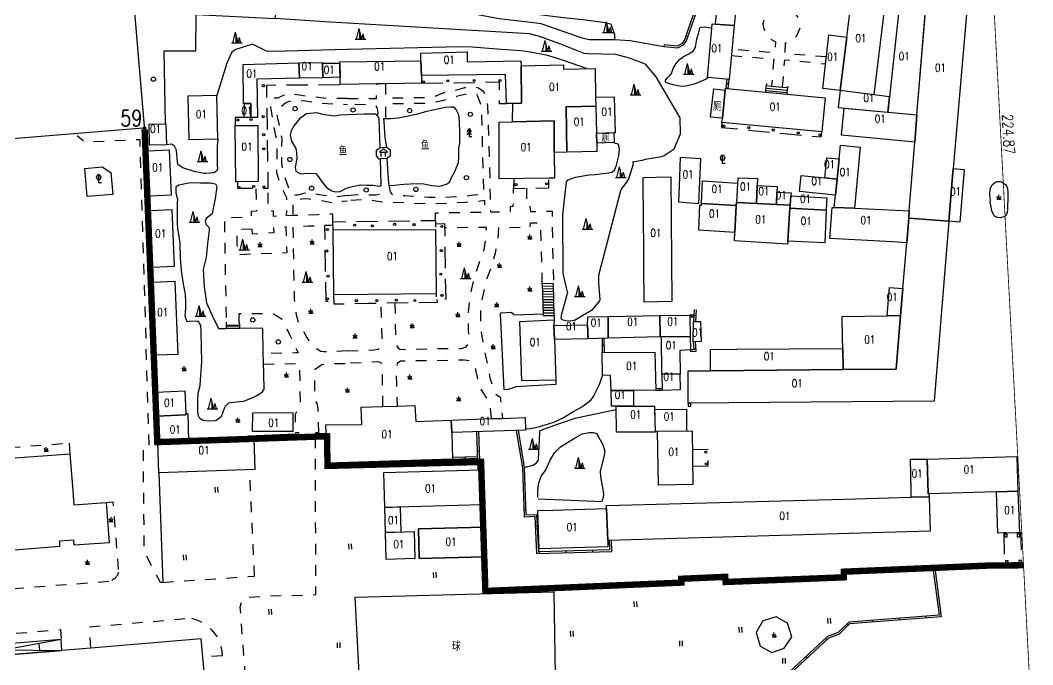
# Model space of a CAD drawing. Extents: x -9390 to -4743, y 24196 to 25839.
# Drawn here: x -6411.9 to -6317.1, y 25056.2 to 25116.6 of the extents above; entities that cross this region are included whole.
import ezdxf
from ezdxf.enums import TextEntityAlignment as Align

# ---------------------------------------------------------------- set-up
doc = ezdxf.new("R2010")
doc.units = 0
doc.header["$MEASUREMENT"] = 0
for name, pattern in [('X0', [4, 3, -1]), ('X5', [3, 2, -1]), ('X6', [2, 1, -1]), ('X87', [7, 5, -2])]:
    doc.linetypes.add(name, pattern=pattern)
doc.layers.get('0').update_dxf_attribs({"linetype": 'CONTINUOUS'})
for name, color, linetype in [('BOUND', 7, 'CONTINUOUS'), ('DLDW', 14, 'CONTINUOUS'), ('DLSS', 5, 'CONTINUOUS'), ('DMTZ', 5, 'CONTINUOUS'), ('JMD', 6, 'CONTINUOUS'), ('JZD', 1, 'CONTINUOUS'), ('SXSS', 5, 'CONTINUOUS'), ('YZH', 2, 'CONTINUOUS'), ('ZBTZ', 5, 'CONTINUOUS')]:
    doc.layers.add(name, color=color, linetype=linetype)
doc.styles.add('HZ', font='rs', dxfattribs={"width": 0.8, "bigfont": 'hztxt'})
doc.linetypes.add('X19', pattern='A,4.5,[145,symbolx.shx,S=1,R=0,X=0,Y=1],4.5,-0.5,[146,symbolx.shx,S=1,R=0,X=0,Y=0],-0.5', length=10)
doc.linetypes.add('X20', pattern='A,4.5,[145,symbolx.shx,S=1,R=0,X=0,Y=0],4.5,-0.5,[146,symbolx.shx,S=1,R=0,X=0,Y=0],-0.5', length=10)
doc.linetypes.add('X33', pattern='A,2,[150,symbolx.shx,S=1,R=0,X=0,Y=1],1e-11', length=2)
doc.linetypes.add('X35', pattern='A,2,[4,symbolt.shx,S=1,R=0,X=0,Y=0],2,[28,symbolt.shx,S=1,R=0,X=0,Y=0],1e-11', length=4)
doc.linetypes.add('X36', pattern='A,2,[4,symbolt.shx,S=1,R=180,X=0,Y=0],2,[28,symbolt.shx,S=1,R=180,X=0,Y=0],1e-11', length=4)
doc.linetypes.add('X4', pattern='A,0,-1e-09,[149,symbolx.shx,S=0.15,R=0,X=0,Y=0],-1.6', length=1.6)
doc.linetypes.add('X78', pattern='A,5,[150,symbolx.shx,S=1,R=0,X=0,Y=1],5,[149,symbolx.shx,S=0.25,R=0,X=0,Y=0.5],1e-08', length=10)
doc.linetypes.add('X79', pattern='A,5,[150,symbolx.shx,S=1,R=0,X=0,Y=0],5,[149,symbolx.shx,S=0.25,R=0,X=0,Y=-0.5],1e-08', length=10)

# ---------------------------------------------------------------- blocks, each defined once
blk = doc.blocks.new('GC124')
for p, q in [((0, -0.8), (-0.75, 0.2)), ((0, -0.8), (0, 0.8)), ((0, -0.8), (0.75, 0.2)), ((-0.8, -0.8), (0.75, -0.8)), ((0.8, -0.8), (0, -0.8))]:
    blk.add_line(p, q)
blk = doc.blocks.new('GC021')
for p, q in [((-1.5, 0), (-0.5, 4)), ((0.5, 0), (-0.5, 4)), ((-2, 0), (2, 0)), ((0.5, 0), (1, 2)), ((1.5, 0), (1, 2))]:
    blk.add_line(p, q)
for points in [[(-0.5, 4), (0.5, 0), (-0.5, 0)], [(1, 2), (1.5, 0), (1, 0)]]:
    blk.add_solid(points)
blk = doc.blocks.new('GC520')
for p, q in [((-0.56, -1), (-0.56, 1)), ((0.44, -1), (0.44, 1))]:
    blk.add_line(p, q)
blk = doc.blocks.new('GC122')
blk.add_circle((0, 0), 0.8)
blk = doc.blocks.new('GC143')
for q in [(-0.02, 3), (-0.02, 1.4), (0.73, 0), (0.98, 0)]:
    blk.add_line((-0.02, 0), q)
for centre, start, end in [((0.2, 2), 102.6815, 257.3194), ((-0.25, 2), 282.6804, 77.3204)]:
    blk.add_arc(centre, 1.03, start, end)
for p in [(-0.82, 2), (-0.02, 0), (0.78, 2)]:
    blk.add_point(p)
blk = doc.blocks.new('GC144')
for p, q in [((0, 3), (-0.8, 1.8)), ((0, 1.8), (-0.8, 0.6)), ((0, 3), (0, 0)), ((0, 3), (0.8, 1.8)), ((0, 1.8), (0.8, 0.6)), ((0, 0), (0.7, 0)), ((0, 0), (1, 0))]:
    blk.add_line(p, q)
blk = doc.blocks.new('GC100')
for p, q in [((0.01, 3), (-1.49, 1.6)), ((-1.49, 1.6), (1.51, 1.6)), ((-0.79, 0), (-0.79, 1.6)), ((1.51, 1.6), (0.01, 3)), ((0.81, 0), (0.81, 1.6))]:
    blk.add_line(p, q)

msp = doc.modelspace()

# ---------------------------------------------------------------- linework, layer by layer
at = {"linetype": 'X0', "const_width": 0.6}
msp.add_lwpolyline([(-6317.921, 25065.502), (-6321.335, 25065.467), (-6334.762, 25064.897), (-6334.766, 25064.368), (-6345.841, 25063.933), (-6345.879, 25064.413), (-6349.997, 25064.232), (-6349.992, 25063.873), (-6368.357, 25063.088), (-6368.764, 25075.192), (-6377.75, 25074.96), (-6383.152, 25074.821), (-6383.2, 25077.6), (-6399.106, 25077.051), (-6400.293, 25106.393)], dxfattribs=at)
at = {"linetype": 'CONTINUOUS', "flags": 128}
msp.add_lwpolyline([(-6368.465, 25066.298), (-6368.544, 25069.06), (-6374.617, 25068.912), (-6374.55, 25066.15)], close=True, dxfattribs=at)
at = {"layer": 'BOUND', "linetype": 'CONTINUOUS', "flags": 128}
msp.add_lwpolyline([(-6363.029, 25091.925), (-6362.94, 25088.926), (-6361.91, 25088.94), (-6361.968, 25091.908)], close=True, dxfattribs=at)
at = {"layer": 'DLDW', "linetype": 'X4'}
for p, q in [((-6390.189, 25114.372), (-6391.757, 25113.887)), ((-6388.879, 25113.715), (-6390.189, 25114.372)), ((-6392.11, 25113.613), (-6392.58, 25112.583)), ((-6391.757, 25113.887), (-6392.11, 25113.613)), ((-6388.684, 25113.676), (-6388.879, 25113.715)), ((-6387.012, 25113.723), (-6388.684, 25113.676)), ((-6384.766, 25113.777), (-6387.012, 25113.723)), ((-6381.264, 25113.888), (-6384.766, 25113.777)), ((-6381.219, 25113.89), (-6381.264, 25113.888)), ((-6370.726, 25114.138), (-6381.219, 25113.89)), ((-6369.586, 25114.105), (-6370.726, 25114.138)), ((-6366.832, 25113.879), (-6369.586, 25114.105)), ((-6365.012, 25113.766), (-6366.832, 25113.879)), ((-6364.173, 25113.638), (-6365.012, 25113.766)), ((-6362.512, 25113.318), (-6364.173, 25113.638)), ((-6360.93, 25112.808), (-6362.512, 25113.318)), ((-6392.58, 25112.583), (-6393.534, 25109.571)), ((-6358.889, 25112.092), (-6360.93, 25112.808)), ((-6397.78, 25105.011), (-6398.239, 25104.949)), ((-6397.48, 25104.819), (-6397.78, 25105.011)), ((-6397.292, 25104.422), (-6397.48, 25104.819)), ((-6393.479, 25104.796), (-6393.486, 25103.104)), ((-6393.429, 25105.472), (-6393.479, 25104.796)), ((-6397.261, 25104.031), (-6397.292, 25104.422)), ((-6397.221, 25103.277), (-6397.261, 25104.031)), ((-6397.14, 25103.072), (-6397.221, 25103.277)), ((-6396.701, 25102.777), (-6397.14, 25103.072)), ((-6395.648, 25102.436), (-6396.701, 25102.777)), ((-6393.486, 25103.104), (-6393.472, 25102.691)), ((-6394.724, 25102.252), (-6395.648, 25102.436)), ((-6394.545, 25102.253), (-6394.724, 25102.252)), ((-6393.796, 25102.31), (-6394.545, 25102.253)), ((-6393.552, 25102.469), (-6393.796, 25102.31)), ((-6393.472, 25102.691), (-6393.552, 25102.469))]:
    msp.add_line(p, q, dxfattribs=at)
at = {"layer": 'DLDW', "linetype": 'X4', "flags": 128}
for points in [[(-6398.481, 25113.742), (-6395.491, 25113.751), (-6395.475, 25117.172), (-6388.058, 25116.774), (-6386.475, 25126.86), (-6385.975, 25128.857), (-6385.125, 25131.376), (-6382.137, 25134.346), (-6381.264, 25134.263), (-6375.435, 25133.712), (-6371.794, 25126.344), (-6371.058, 25122.328), (-6371.012, 25121.502), (-6370.909, 25117.519), (-6367.08, 25116.784), (-6363.551, 25116.367), (-6363.171, 25116.303), (-6359.327, 25114.965), (-6358.583, 25114.821), (-6356.383, 25114.802), (-6356.256, 25114.802), (-6354.784, 25114.721), (-6351.619, 25114.161), (-6351.619, 25114.161)], [(-6364.997, 25117.367), (-6361.032, 25116.871), (-6359.213, 25116.694), (-6357.329, 25116.438), (-6356.585, 25116.294), (-6356.255, 25115.294), (-6356.256, 25114.802)], [(-6398.481, 25113.742), (-6398.356, 25106.918)], [(-6355.698, 25100.613), (-6357.755, 25092.68), (-6357.742, 25091.982), (-6357.633, 25090.395), (-6357.656, 25090.302), (-6358.407, 25089.402), (-6359.996, 25088.462), (-6360.344, 25088.383), (-6360.819, 25088.415), (-6361.072, 25088.479), (-6361.151, 25088.511), (-6361.23, 25088.59), (-6361.246, 25088.717), (-6361.182, 25089.082), (-6360.688, 25090.907), (-6360.624, 25091.018), (-6360.758, 25091.508), (-6361.079, 25092.907), (-6361.085, 25098.382), (-6360.762, 25101.477), (-6360.603, 25101.651), (-6359.906, 25101.888), (-6358.623, 25102.125), (-6358.074, 25102.141), (-6357.344, 25102.242), (-6356.787, 25102.297), (-6356.502, 25102.36), (-6356.264, 25102.566), (-6356.057, 25103.042), (-6355.834, 25103.914), (-6355.785, 25104.502), (-6355.863, 25104.914), (-6355.942, 25105.025), (-6356.196, 25105.073), (-6356.29, 25105.153)], [(-6391.376, 25087.75), (-6389.351, 25087.773), (-6389.241, 25087.645), (-6389.203, 25085.534), (-6389.144, 25083.461), (-6389.109, 25082.027), (-6389.354, 25081.666), (-6389.841, 25081.348), (-6390.506, 25081.065), (-6391.036, 25080.868), (-6391.416, 25080.822), (-6391.963, 25080.754), (-6392.422, 25080.708), (-6392.771, 25080.376), (-6392.964, 25079.854), (-6393.125, 25079.41), (-6393.633, 25079.047), (-6394.329, 25079.019), (-6394.819, 25079.084), (-6395.119, 25079.276), (-6395.244, 25079.53), (-6395.321, 25079.943), (-6395.296, 25080.874), (-6395.26, 25081.635), (-6395.102, 25082.36), (-6395.021, 25083.29), (-6394.946, 25084.613), (-6394.976, 25085.924), (-6395.001, 25087.416), (-6395.026, 25087.99), (-6395.234, 25088.353), (-6395.376, 25088.37), (-6395.571, 25088.402), (-6396.12, 25088.357), (-6396.317, 25088.346), (-6396.497, 25088.867), (-6396.43, 25089.612), (-6396.437, 25090.178), (-6396.465, 25090.924), (-6396.641, 25091.851), (-6396.837, 25093.143), (-6396.945, 25094.359), (-6396.95, 25095.765), (-6397.185, 25097.042), (-6397.226, 25097.608), (-6397.225, 25098.55), (-6397.199, 25099.48), (-6397.172, 25099.819), (-6397.327, 25100.407), (-6397.324, 25101.026), (-6397.077, 25101.191), (-6396.152, 25101.386), (-6395.788, 25101.4), (-6395.044, 25101.381), (-6394.116, 25101.357), (-6393.637, 25101.279), (-6393.523, 25101.019), (-6393.689, 25099.906), (-6393.904, 25098.814), (-6393.967, 25098.456), (-6394.538, 25098.03), (-6394.619, 25097.777), (-6394.51, 25097.459), (-6394.258, 25097.172), (-6394.243, 25096.934), (-6394.392, 25095.681), (-6394.537, 25094.374), (-6394.815, 25093.239), (-6394.712, 25091.604), (-6394.497, 25090.127), (-6393.978, 25088.913), (-6393.37, 25087.695), (-6392.642, 25087.707)], [(-6364.71, 25074.657), (-6363.901, 25074.882), (-6363.6, 25075.072), (-6363.378, 25075.357), (-6363.345, 25076.103), (-6363.296, 25077.214), (-6363.246, 25078.102)], [(-6363.432, 25071.85), (-6363.447, 25072.405), (-6363.366, 25073.119), (-6363.128, 25073.849), (-6362.731, 25074.404), (-6362.27, 25075.372), (-6361.872, 25076.053), (-6361.301, 25076.608), (-6360.017, 25077.432), (-6359.288, 25077.828), (-6358.639, 25077.954), (-6358.243, 25077.953), (-6357.958, 25077.858), (-6357.721, 25077.492), (-6357.358, 25076.825), (-6357.17, 25076.206), (-6357.218, 25075.825), (-6357.585, 25074.302), (-6357.554, 25073.826), (-6357.445, 25073.112), (-6357.304, 25072.445), (-6357.288, 25072.096), (-6357.337, 25071.747), (-6357.48, 25071.461), (-6358.065, 25071.478), (-6363.402, 25071.687)]]:
    msp.add_lwpolyline(points, dxfattribs=at)
at = {"layer": 'DLDW', "linetype": 'X4'}
for points in [[(-6355.698, 25100.613), (-6355.634, 25100.756), (-6355.19, 25101.311), (-6354.92, 25101.739), (-6354.482, 25103.14), (-6354.523, 25103.344), (-6353.65, 25103.499), (-6353.191, 25103.625), (-6351.829, 25103.846), (-6351.607, 25103.941), (-6350.656, 25104.574), (-6350.083, 25105.97), (-6350.112, 25107.478), (-6352.337, 25111.321), (-6353.363, 25112.513), (-6354.835, 25113.054), (-6356.132, 25113.405), (-6358.76, 25113.472), (-6359.108, 25113.488), (-6361.275, 25114.364), (-6363.363, 25115.113), (-6364.217, 25115.336), (-6381.264, 25116.341), (-6383.389, 25116.466), (-6388.058, 25116.774)], [(-6347.461, 25111.252), (-6347.715, 25111.078), (-6348.792, 25110.635), (-6349.568, 25110.445), (-6349.996, 25110.414), (-6350.755, 25110.558), (-6351.372, 25110.765), (-6351.483, 25110.844), (-6351.483, 25111.003), (-6351.276, 25111.209), (-6350.927, 25111.637), (-6350.768, 25112.097), (-6350.482, 25112.573), (-6350.149, 25112.937), (-6349.784, 25113.223), (-6349.293, 25113.476), (-6348.897, 25113.729), (-6348.675, 25114.11), (-6348.547, 25114.856), (-6348.324, 25115.586), (-6348.244, 25115.903), (-6348.133, 25115.982), (-6347.8, 25116.013), (-6347.421, 25115.949), (-6347.12, 25115.87)]]:
    msp.add_lwpolyline(points, dxfattribs=at)
at = {"layer": 'DLDW', "linetype": 'CONTINUOUS', "flags": 128}
for points in [[(-6378.298, 25103.594), (-6378.567, 25103.911), (-6378.55, 25104.435), (-6378.217, 25104.689), (-6377.647, 25104.704), (-6377.584, 25104.704), (-6377.283, 25104.465), (-6377.285, 25103.878), (-6377.602, 25103.64), (-6377.602, 25103.64), (-6378.172, 25103.609), (-6378.298, 25103.594)], [(-6408.123, 25058.537), (-6413.398, 25057.562), (-6408.038, 25057.512)], [(-6410.209, 25058.152), (-6410.159, 25057.532)]]:
    msp.add_lwpolyline(points, dxfattribs=at)
msp.add_lwpolyline([(-6408.038, 25057.512), (-6408.123, 25058.537), (-6413.498, 25058.11), (-6413.458, 25057.06)], close=True, dxfattribs=at)
at = {"layer": 'DLSS', "linetype": 'X6', "flags": 128}
for points in [[(-6340.492, 25121.924), (-6340.911, 25117.941), (-6341.386, 25117.767), (-6341.782, 25117.466), (-6342.195, 25116.847), (-6342.339, 25116.292), (-6342.292, 25115.879), (-6341.977, 25115.212), (-6341.629, 25114.847), (-6341.17, 25114.592), (-6341.243, 25113.549), (-6345.256, 25113.899)], [(-6336.408, 25113.174), (-6340.27, 25113.48), (-6340.237, 25114.512), (-6339.746, 25114.654), (-6339.159, 25115.161), (-6338.857, 25115.923), (-6338.919, 25116.7), (-6339.408, 25117.447), (-6339.898, 25117.813), (-6339.526, 25121.843)], [(-6345.305, 25113.316), (-6341.316, 25112.99), (-6341.542, 25110.451)], [(-6340.497, 25110.354), (-6340.303, 25112.909), (-6336.473, 25112.539)], [(-6381.264, 25109.285), (-6378.556, 25109.267), (-6378.521, 25110.641)], [(-6377.714, 25110.655), (-6377.733, 25109.339), (-6374.788, 25109.366), (-6374.028, 25109.381), (-6373.3, 25109.412), (-6372.143, 25109.871), (-6371.162, 25110.06), (-6370.275, 25110.313), (-6369.578, 25110.423), (-6368.992, 25110.295), (-6368.581, 25110.009), (-6368.297, 25109.453), (-6368.172, 25108.596), (-6368.112, 25107.088), (-6368.052, 25105.342), (-6367.993, 25103.105), (-6367.904, 25100.105), (-6367.869, 25098.645), (-6365.992, 25098.674), (-6365.991, 25099.166), (-6365.737, 25099.182), (-6365.734, 25100.848)], [(-6381.264, 25109.285), (-6381.876, 25109.289), (-6383.11, 25109.263), (-6384.597, 25109.428), (-6385.593, 25109.559), (-6386.336, 25109.658), (-6386.826, 25109.723), (-6387.063, 25109.661), (-6387.507, 25109.457), (-6387.809, 25109.315), (-6388.22, 25109.301), (-6388.442, 25109.207), (-6388.522, 25108.922), (-6388.493, 25108.477), (-6388.309, 25107.239), (-6388.015, 25105.777), (-6387.876, 25105.079), (-6387.915, 25103.54), (-6387.937, 25102.349), (-6387.781, 25101.809), (-6387.5, 25100.999), (-6386.983, 25099.981), (-6387.022, 25098.26)], [(-6377.417, 25101.164), (-6377.276, 25100.514), (-6377.102, 25100.291), (-6376.659, 25100.211), (-6375.899, 25100.194), (-6374.918, 25100.098), (-6373.667, 25100.033), (-6372.179, 25100.031), (-6370.437, 25100.124), (-6369.693, 25100.202), (-6368.49, 25100.328), (-6368.564, 25102.613), (-6368.623, 25105.121), (-6368.696, 25107.867), (-6368.758, 25108.613), (-6368.994, 25109.311), (-6369.105, 25109.533), (-6369.136, 25109.645), (-6369.437, 25109.772), (-6369.864, 25109.741), (-6370.973, 25109.488), (-6372.414, 25109.062), (-6373.143, 25108.904), (-6374.203, 25108.81), (-6375.628, 25108.796), (-6377.728, 25108.785), (-6377.705, 25107.386)], [(-6381.264, 25100.168), (-6382.458, 25100.025), (-6382.695, 25100.057), (-6383.928, 25100.253), (-6384.671, 25100.352), (-6385.257, 25100.402), (-6385.969, 25100.215), (-6386.381, 25100.2), (-6386.523, 25100.265), (-6386.742, 25100.805), (-6387.163, 25101.981), (-6387.366, 25102.696), (-6387.442, 25103.204), (-6387.438, 25104.188), (-6387.4, 25105.505), (-6387.647, 25106.664), (-6387.91, 25107.887), (-6387.846, 25108.109), (-6387.623, 25108.426), (-6387.051, 25108.899), (-6386.243, 25109.181), (-6385.247, 25109.05), (-6383.777, 25108.853), (-6382.274, 25108.767), (-6381.264, 25108.733)], [(-6378.454, 25107.637), (-6378.416, 25107.974), (-6378.479, 25108.339), (-6378.605, 25108.562), (-6378.779, 25108.673), (-6380.812, 25108.717), (-6381.264, 25108.733)], [(-6398.597, 25063.895), (-6398.812, 25063.876), (-6400.329, 25066.782), (-6400.41, 25076.52), (-6399.857, 25076.565), (-6400.721, 25105.412), (-6405.892, 25105.168), (-6406.625, 25105.765)], [(-6381.264, 25100.168), (-6380.332, 25100.279), (-6379.588, 25100.263), (-6378.59, 25100.23), (-6378.305, 25100.293), (-6378.194, 25100.467), (-6378.114, 25100.689), (-6378.05, 25101.07), (-6378.113, 25101.181)], [(-6389.874, 25100.819), (-6389.807, 25098.713), (-6390.296, 25098.694), (-6390.314, 25098.123), (-6392.118, 25098.083), (-6392.814, 25098.07), (-6392.766, 25094.769), (-6392.692, 25090.516), (-6392.655, 25088.295)], [(-6382.643, 25097.725), (-6382.656, 25098.439), (-6384.111, 25098.382), (-6386.243, 25098.3), (-6387.487, 25098.245), (-6388.209, 25098.225), (-6388.207, 25098.733), (-6388.696, 25098.715), (-6388.706, 25100.353), (-6388.703, 25100.861)], [(-6364.499, 25100.862), (-6364.487, 25099.18), (-6364.182, 25099.18), (-6364.124, 25098.672), (-6362.113, 25098.717), (-6362.071, 25096.003), (-6361.968, 25091.908)], [(-6386.371, 25098.295), (-6386.384, 25099.534), (-6386.114, 25099.739), (-6385.385, 25099.91), (-6384.879, 25099.861), (-6383.883, 25099.745), (-6382.429, 25099.453), (-6381.717, 25099.641), (-6381.264, 25099.678)], [(-6373.038, 25097.842), (-6373.037, 25098.556), (-6368.43, 25098.63), (-6368.412, 25099.709), (-6369.109, 25099.614), (-6370.249, 25099.537), (-6371.737, 25099.443), (-6373.7, 25099.398), (-6375.98, 25099.48), (-6378.212, 25099.578), (-6378.465, 25099.61), (-6378.955, 25099.722), (-6379.193, 25099.738), (-6379.937, 25099.787), (-6381.264, 25099.678)], [(-6390.229, 25097.028), (-6391.67, 25096.965), (-6391.639, 25095.653), (-6391.611, 25094.653), (-6390.109, 25094.71), (-6388.115, 25094.781), (-6386.928, 25094.839), (-6386.985, 25096.141), (-6387.028, 25097.236), (-6388.199, 25097.146), (-6388.185, 25096.67), (-6389.198, 25096.611), (-6390.195, 25096.567), (-6390.229, 25097.028)], [(-6381.264, 25085.598), (-6382.796, 25085.539), (-6383.54, 25085.51), (-6383.793, 25085.543), (-6384.203, 25085.814), (-6384.864, 25086.547), (-6385.131, 25086.945), (-6385.884, 25088.265), (-6386.055, 25088.98), (-6386.237, 25090.473), (-6386.278, 25091.964), (-6386.314, 25094.218), (-6386.368, 25097.269), (-6384.939, 25097.322), (-6383.436, 25097.379)], [(-6376.838, 25090.102), (-6376.782, 25086.595), (-6376.782, 25086.341), (-6376.577, 25085.912), (-6376.372, 25085.785), (-6375.881, 25085.736), (-6374.883, 25085.783), (-6373.379, 25085.813), (-6371.384, 25085.842), (-6370.61, 25085.833), (-6370.149, 25085.983), (-6369.879, 25086.348), (-6369.924, 25087.602), (-6369.953, 25089.03), (-6369.823, 25090.585), (-6369.44, 25092.299), (-6368.819, 25094.186), (-6368.468, 25095.122), (-6368.276, 25096.36), (-6368.263, 25097.193), (-6372.104, 25097.145)], [(-6363.029, 25091.925), (-6363.057, 25093.862), (-6363.176, 25097.591), (-6364.173, 25097.593), (-6364.177, 25097.18), (-6367.123, 25097.152), (-6367.2, 25096.184), (-6367.44, 25094.788), (-6367.759, 25093.582), (-6368.316, 25092.186), (-6368.764, 25089.996), (-6368.829, 25088.997), (-6368.769, 25087.505), (-6368.534, 25086.013), (-6368.142, 25084.171), (-6367.938, 25083.076), (-6367.592, 25081.98), (-6367.45, 25081.679), (-6367.356, 25081.52), (-6367.016, 25081.299), (-6366.96, 25081.262), (-6366.743, 25079.281)], [(-6381.264, 25085.598), (-6378.81, 25085.692), (-6378.382, 25085.755), (-6378.144, 25085.961), (-6378.017, 25086.501), (-6378.121, 25089.929)], [(-6391.421, 25088.289), (-6391.417, 25089.114), (-6388.965, 25089.12), (-6388.221, 25089.085), (-6387.401, 25088.589), (-6386.759, 25087.222), (-6385.913, 25085.425), (-6386.166, 25085.41), (-6387.416, 25085.384), (-6388.92, 25085.343)], [(-6367.788, 25079.251), (-6367.912, 25080.489), (-6367.975, 25080.727), (-6368.353, 25081.362), (-6368.858, 25082.22), (-6369.063, 25082.966), (-6369.251, 25083.855), (-6369.471, 25084.411), (-6369.835, 25084.681), (-6370.326, 25084.745), (-6371.83, 25084.7), (-6374.316, 25084.671), (-6376.311, 25084.642), (-6376.612, 25084.436), (-6376.723, 25084.071), (-6376.695, 25082.563), (-6376.62, 25080.437)], [(-6389.162, 25084.376), (-6387.184, 25084.399), (-6385.776, 25084.425), (-6385.752, 25082.822), (-6385.715, 25080.648), (-6386.178, 25079.634), (-6386.185, 25078.174), (-6386.155, 25077.936)], [(-6383.971, 25077.911), (-6384.014, 25079.006), (-6384.024, 25080.212), (-6384.132, 25080.673), (-6384.321, 25080.943), (-6384.345, 25082.435), (-6384.307, 25083.879), (-6383.672, 25084.336), (-6382.944, 25084.413), (-6381.942, 25084.417), (-6381.264, 25084.436)], [(-6377.966, 25080.391), (-6378.022, 25084.136), (-6378.037, 25084.342), (-6378.195, 25084.533), (-6378.496, 25084.581), (-6379.715, 25084.503), (-6381.264, 25084.436)], [(-6390.834, 25055.034), (-6391.334, 25061.597), (-6391.138, 25062.286), (-6390.753, 25062.484), (-6388.492, 25062.621), (-6384.245, 25062.743), (-6384.289, 25077.627)], [(-6403.89, 25071.379), (-6403.257, 25071.44), (-6403.049, 25068.741), (-6402.766, 25065.01), (-6402.754, 25064.845)], [(-6403.64, 25063.973), (-6405.446, 25063.832), (-6409.434, 25063.531), (-6413.898, 25063.185), (-6418.868, 25062.809), (-6419.785, 25062.736), (-6420.085, 25066.306)], [(-6402.754, 25064.845), (-6402.769, 25064.796), (-6402.813, 25064.679), (-6402.869, 25064.567), (-6402.936, 25064.462), (-6403.013, 25064.363), (-6403.1, 25064.273), (-6403.195, 25064.192), (-6403.297, 25064.121), (-6403.407, 25064.06), (-6403.521, 25064.011), (-6403.64, 25063.973)], [(-6405.335, 25057.733), (-6405.462, 25059.726), (-6395.886, 25060.545)], [(-6395.886, 25060.545), (-6395.18, 25060.295), (-6394.537, 25059.911), (-6393.983, 25059.408), (-6393.539, 25058.805), (-6393.223, 25058.126), (-6393.047, 25057.398), (-6393.014, 25057.017)], [(-6424.206, 25056.169), (-6424.348, 25058.09), (-6408.173, 25059.472), (-6408.123, 25058.537)], [(-6393.014, 25057.017), (-6394.84, 25056.893)]]:
    msp.add_lwpolyline(points, dxfattribs=at)
at = {"layer": 'DLSS', "linetype": 'X6'}
for points in [[(-6418.95, 25076.09), (-6407.379, 25076.961)], [(-6407.379, 25076.961), (-6407.302, 25075.964)], [(-6398.597, 25063.895), (-6389.981, 25064.483), (-6390.461, 25074.477)]]:
    msp.add_lwpolyline(points, dxfattribs=at)
at = {"layer": 'DMTZ', "linetype": 'X35', "flags": 128}
for points in [[(-6321.029, 25099.76), (-6321.06, 25099.934), (-6321.075, 25100.299), (-6321.043, 25100.775), (-6320.932, 25101.061), (-6320.852, 25101.172), (-6320.63, 25101.378), (-6320.488, 25101.457), (-6320.377, 25101.489), (-6320.123, 25101.488), (-6319.981, 25101.457), (-6319.791, 25101.345), (-6319.617, 25101.202), (-6319.507, 25101.043), (-6319.428, 25100.853), (-6319.397, 25100.488), (-6319.397, 25100.297), (-6319.382, 25100.123), (-6319.416, 25098.901), (-6319.464, 25098.599), (-6319.559, 25098.33), (-6319.607, 25098.266), (-6319.67, 25098.219), (-6320.082, 25098.092), (-6320.335, 25098.108), (-6320.462, 25098.14), (-6320.557, 25098.188), (-6320.667, 25098.283), (-6320.746, 25098.394), (-6320.904, 25098.744), (-6321.045, 25099.585), (-6321.029, 25099.76)], [(-6361.764, 25082.862), (-6361.765, 25082.449), (-6365.518, 25082.232), (-6365.755, 25082.137), (-6366.262, 25081.979), (-6366.595, 25081.963), (-6366.929, 25089.09), (-6366.881, 25089.185), (-6365.963, 25089.231), (-6365.805, 25089.152), (-6365.678, 25088.977), (-6362.939, 25089.069)], [(-6357.393, 25083.332), (-6357.537, 25082.904), (-6357.68, 25082.412), (-6358.205, 25081.413), (-6358.538, 25080.921), (-6359.236, 25080.399), (-6360.139, 25079.876), (-6360.963, 25079.369), (-6361.962, 25078.894), (-6362.77, 25078.626), (-6363.657, 25078.405), (-6364.148, 25078.31), (-6364.607, 25078.263)]]:
    msp.add_lwpolyline(points, dxfattribs=at)
at = {"layer": 'DMTZ', "linetype": 'X36', "flags": 128}
msp.add_lwpolyline([(-6356.101, 25080.093), (-6359.982, 25079.257), (-6361.535, 25078.735), (-6363.246, 25078.102)], dxfattribs=at)
at = {"layer": 'JMD', "linetype": 'CONTINUOUS'}
for p, q in [((-6393.534, 25109.571), (-6396.255, 25109.501)), ((-6396.255, 25109.501), (-6396.15, 25105.403)), ((-6393.429, 25105.472), (-6393.534, 25109.571)), ((-6399.875, 25106.877), (-6398.293, 25106.92)), ((-6399.821, 25104.909), (-6399.875, 25106.877)), ((-6398.293, 25106.92), (-6398.239, 25104.949)), ((-6391.792, 25106.746), (-6391.633, 25106.745)), ((-6391.738, 25101.477), (-6391.792, 25106.746)), ((-6391.633, 25106.745), (-6389.687, 25106.753)), ((-6389.687, 25106.753), (-6389.649, 25101.484)), ((-6398.239, 25104.949), (-6399.821, 25104.909)), ((-6393.429, 25105.472), (-6396.15, 25105.403)), ((-6391.579, 25101.477), (-6391.738, 25101.477)), ((-6389.649, 25101.484), (-6391.579, 25101.477))]:
    msp.add_line(p, q, dxfattribs=at)
for points in [[(-6328.678, 25098.071), (-6328.63, 25098.754), (-6328.096, 25105.181), (-6327.933, 25107.735), (-6326.542, 25124.128), (-6322.712, 25123.806), (-6322.712, 25123.726), (-6324.507, 25102.7), (-6324.927, 25097.765)], [(-6346.803, 25116.266), (-6346.496, 25119.138), (-6344.756, 25118.961), (-6345.046, 25116.121)], [(-6335.092, 25110.016), (-6334.471, 25115.037), (-6333.911, 25119.555), (-6330.785, 25119.168), (-6331.966, 25109.629)], [(-6347.54, 25111.252), (-6347.12, 25115.87), (-6347.088, 25116.282), (-6346.803, 25116.266), (-6345.046, 25116.121), (-6345.514, 25111.059), (-6347.461, 25111.252)], [(-6336.73, 25110.222), (-6336.167, 25115.237), (-6334.471, 25115.037), (-6335.092, 25110.016)], [(-6374.416, 25113.524), (-6370.078, 25113.645), (-6370.064, 25112.709), (-6365.03, 25112.814), (-6365.015, 25112.353), (-6364.958, 25108.846), (-6365.797, 25108.815), (-6366.383, 25108.816), (-6366.457, 25111.53), (-6374.356, 25111.429), (-6374.401, 25112.825)], [(-6391.052, 25112.471), (-6385.831, 25112.623), (-6385.775, 25111.179), (-6389.762, 25111.101), (-6389.7, 25107.499), (-6390.348, 25107.497), (-6390.353, 25108.824), (-6390.943, 25108.822), (-6391.038, 25108.822)], [(-6385.831, 25112.623), (-6383.616, 25112.661), (-6383.615, 25112.581), (-6383.591, 25111.232), (-6385.775, 25111.179)], [(-6383.615, 25112.581), (-6381.985, 25112.59), (-6381.972, 25111.274), (-6383.591, 25111.232)], [(-6381.965, 25110.601), (-6381.987, 25112.717), (-6374.401, 25112.825), (-6374.356, 25111.429), (-6374.342, 25110.715), (-6377.714, 25110.655), (-6378.521, 25110.641)], [(-6365.801, 25107.101), (-6365.797, 25108.815), (-6364.958, 25108.846), (-6365.015, 25112.353), (-6361.041, 25112.428), (-6361.042, 25112.047), (-6358.082, 25112.106), (-6358.024, 25109.377), (-6358.009, 25108.567), (-6360.796, 25108.507), (-6360.709, 25104.238), (-6361.896, 25104.224), (-6361.922, 25107.176)], [(-6347.247, 25107.538), (-6346.957, 25110.172), (-6345.88, 25110.059), (-6346.139, 25107.441)], [(-6346.187, 25107.029), (-6346.139, 25107.441), (-6345.88, 25110.059), (-6345.864, 25110.25), (-6345.753, 25110.234), (-6340.087, 25109.687), (-6336.51, 25109.349), (-6336.817, 25106.16)], [(-6390.949, 25107.495), (-6390.943, 25108.822), (-6390.353, 25108.824), (-6390.348, 25107.497)], [(-6360.796, 25108.507), (-6358.009, 25108.567), (-6357.951, 25106.044), (-6357.921, 25105.091), (-6357.907, 25104.298), (-6360.709, 25104.238)], [(-6356.266, 25109.406), (-6358.024, 25109.377), (-6358.009, 25108.567), (-6357.951, 25106.044), (-6356.304, 25106.089), (-6356.162, 25106.089)], [(-6334.981, 25105.84), (-6334.723, 25108.379), (-6327.933, 25107.735), (-6328.096, 25105.181)], [(-6367.067, 25107.071), (-6365.801, 25107.101), (-6361.922, 25107.176), (-6361.896, 25104.224), (-6361.869, 25101.811), (-6362.376, 25101.812), (-6367.062, 25101.738)], [(-6357.951, 25106.044), (-6356.304, 25106.089), (-6356.29, 25105.153), (-6357.921, 25105.091)], [(-6335.658, 25099.064), (-6335.545, 25100.207), (-6335.384, 25101.714), (-6335.191, 25103.618), (-6335.062, 25104.904), (-6333.226, 25104.711), (-6333.774, 25098.982)], [(-6399.997, 25104.386), (-6398.004, 25104.472), (-6397.819, 25100.203), (-6399.812, 25100.116)], [(-6350.238, 25099.559), (-6350.138, 25101.907), (-6350.089, 25102.891), (-6350.056, 25103.78), (-6348.188, 25103.667), (-6348.386, 25099.414)], [(-6336.54, 25101.827), (-6336.362, 25103.715), (-6335.191, 25103.618), (-6335.384, 25101.714)], [(-6353.559, 25101.594), (-6353.558, 25101.864), (-6352.339, 25101.894), (-6350.977, 25101.924), (-6350.889, 25090.228), (-6353.47, 25090.183), (-6353.495, 25093.596), (-6353.507, 25095.357), (-6353.534, 25097.865)], [(-6344.776, 25099.537), (-6344.776, 25099.537), (-6344.677, 25101.837), (-6342.856, 25101.787), (-6342.873, 25101.136), (-6342.94, 25099.438)], [(-6338.917, 25100.56), (-6338.756, 25102.052), (-6336.54, 25101.827), (-6335.384, 25101.714), (-6335.545, 25100.207)], [(-6324.927, 25097.765), (-6324.507, 25102.7), (-6323.493, 25102.635), (-6323.882, 25097.684)], [(-6348.101, 25099.429), (-6348.003, 25101.551), (-6344.735, 25101.339), (-6344.821, 25099.539), (-6344.84, 25099.25)], [(-6342.94, 25099.438), (-6342.873, 25101.136), (-6341.021, 25101.023), (-6341.038, 25100.483), (-6341.088, 25099.341)], [(-6341.088, 25099.341), (-6341.038, 25100.483), (-6339.708, 25100.418), (-6339.725, 25100.148), (-6339.806, 25099.276)], [(-6339.822, 25099.006), (-6339.806, 25099.276), (-6339.725, 25100.148), (-6336.353, 25099.954), (-6336.403, 25098.811)], [(-6348.359, 25096.922), (-6348.244, 25099.271), (-6348.117, 25099.27), (-6348.101, 25099.429), (-6344.84, 25099.25), (-6344.971, 25096.711)], [(-6345.02, 25095.918), (-6344.971, 25096.711), (-6344.84, 25099.25), (-6344.821, 25099.539), (-6342.94, 25099.438), (-6341.088, 25099.341), (-6339.806, 25099.276), (-6339.822, 25099.006), (-6340.018, 25095.911), (-6340.034, 25095.626)], [(-6340.018, 25095.911), (-6339.822, 25099.006), (-6336.403, 25098.811), (-6336.551, 25095.732)], [(-6336.075, 25096.16), (-6335.848, 25099.064), (-6335.658, 25099.064), (-6333.774, 25098.982), (-6328.63, 25098.754), (-6328.678, 25098.071), (-6328.872, 25095.754), (-6330.186, 25095.835)], [(-6399.771, 25098.767), (-6397.746, 25098.854), (-6397.534, 25093.521), (-6399.544, 25093.435)], [(-6349.35, 25083.735), (-6347.26, 25083.748), (-6334.831, 25083.859), (-6329.844, 25083.9), (-6329.439, 25088.915), (-6329.228, 25091.47), (-6328.872, 25095.754), (-6328.678, 25098.071), (-6324.927, 25097.765), (-6326.303, 25080.896), (-6349.34, 25080.703)], [(-6382.565, 25090.867), (-6382.631, 25096.947), (-6373.04, 25097.001), (-6372.957, 25090.954)], [(-6399.487, 25092.069), (-6397.462, 25092.156), (-6397.194, 25085.267), (-6399.236, 25085.213)], [(-6330.705, 25088.901), (-6330.495, 25091.567), (-6329.228, 25091.47), (-6329.439, 25088.915)], [(-6358.777, 25088.063), (-6358.76, 25088.809), (-6356.844, 25088.839), (-6356.848, 25086.791), (-6358.717, 25086.746)], [(-6356.848, 25086.791), (-6356.844, 25088.839), (-6352, 25088.912), (-6351.972, 25086.912)], [(-6352, 25088.912), (-6349.181, 25088.956), (-6349.154, 25086.972), (-6351.861, 25086.912), (-6351.972, 25086.912)], [(-6334.917, 25088.827), (-6330.705, 25088.901), (-6329.439, 25088.915), (-6329.844, 25083.9), (-6334.831, 25083.859), (-6334.859, 25085.843), (-6334.873, 25086.795)], [(-6365.125, 25088.373), (-6361.911, 25088.528), (-6361.928, 25087.988), (-6361.883, 25086.671), (-6361.764, 25082.862), (-6364.931, 25082.786)], [(-6361.928, 25087.988), (-6358.777, 25088.063), (-6358.717, 25086.746), (-6361.883, 25086.671)], [(-6348.87, 25086.464), (-6348.85, 25088.352), (-6348.201, 25088.352), (-6348.125, 25086.479)], [(-6351.861, 25086.912), (-6349.154, 25086.972), (-6349.124, 25085.702), (-6350.138, 25085.656), (-6350.11, 25083.434), (-6351.82, 25083.42)], [(-6347.272, 25085.748), (-6344.786, 25085.76), (-6334.859, 25085.843), (-6334.831, 25083.859), (-6347.26, 25083.748)], [(-6357.405, 25085.459), (-6352.465, 25085.484), (-6352.377, 25081.913), (-6354.483, 25081.9), (-6356.573, 25081.903), (-6356.633, 25083.3), (-6357.393, 25083.332)], [(-6350.11, 25083.434), (-6351.82, 25083.42), (-6351.776, 25081.931), (-6350.067, 25081.982)], [(-6356.573, 25081.903), (-6354.483, 25081.9), (-6354.486, 25080.408), (-6356.101, 25080.41), (-6356.544, 25080.411)], [(-6399.201, 25081.722), (-6396.53, 25081.869), (-6396.431, 25079.734), (-6396.43, 25079.615), (-6399.136, 25079.499)], [(-6383.146, 25075.067), (-6383.303, 25078.682), (-6379.948, 25078.711), (-6379.993, 25080.314), (-6377.966, 25080.391), (-6376.62, 25080.437), (-6374.973, 25080.498), (-6374.881, 25078.974), (-6371.556, 25079.113), (-6371.511, 25077.954), (-6371.437, 25075.462)], [(-6356.101, 25080.41), (-6354.486, 25080.408), (-6352.507, 25080.422), (-6352.448, 25077.994), (-6356.074, 25077.998)], [(-6399.136, 25079.499), (-6396.43, 25079.615), (-6396.431, 25079.734), (-6396.256, 25079.741), (-6396.17, 25077.152), (-6399.049, 25077.047), (-6399.067, 25077.608), (-6399.134, 25079.471)], [(-6390.173, 25078.049), (-6390.164, 25079.81), (-6386.399, 25079.826), (-6386.391, 25078.048), (-6387.705, 25078.054)], [(-6371.556, 25079.113), (-6367.788, 25079.251), (-6366.743, 25079.281), (-6364.621, 25079.358), (-6364.607, 25078.168), (-6371.511, 25077.954)], [(-6352.226, 25078.088), (-6348.98, 25078.116), (-6348.927, 25073.085), (-6352.125, 25073.026)], [(-6399.049, 25077.047), (-6396.17, 25077.152), (-6390.057, 25077.336), (-6390.057, 25077.336), (-6389.973, 25074.495), (-6398.973, 25074.159)], [(-6421.919, 25069.853), (-6420.368, 25070.005), (-6420.52, 25071.18), (-6419.693, 25072.049), (-6419.646, 25072.049), (-6418.68, 25072.172), (-6418.871, 25075.093), (-6407.302, 25075.964), (-6407.063, 25072.9), (-6406.929, 25071.154), (-6403.89, 25071.379), (-6403.624, 25067.601), (-6406.884, 25067.392), (-6406.929, 25067.853), (-6408.275, 25067.747), (-6408.277, 25067.271), (-6420.085, 25066.306), (-6420.13, 25066.861), (-6421.348, 25066.803), (-6421.681, 25066.789)], [(-6328.529, 25075.44), (-6326.946, 25075.454), (-6326.856, 25072.216), (-6326.793, 25072.216), (-6326.778, 25071.93), (-6328.44, 25071.885), (-6328.457, 25072.559)], [(-6326.946, 25075.454), (-6318.538, 25075.697), (-6318.448, 25072.459), (-6320.443, 25072.398), (-6326.793, 25072.216), (-6326.856, 25072.216)], [(-6377.864, 25074.212), (-6368.739, 25074.446), (-6368.66, 25071.18), (-6377.78, 25070.932), (-6377.78, 25070.932)], [(-6320.443, 25072.398), (-6318.448, 25072.459), (-6318.312, 25068.554), (-6320.338, 25068.525)], [(-6357.005, 25071.096), (-6334.726, 25071.711), (-6328.44, 25071.885), (-6326.778, 25071.93), (-6326.673, 25068.708), (-6356.885, 25067.826), (-6356.99, 25070.826)], [(-6377.78, 25070.932), (-6376.345, 25070.971), (-6376.296, 25068.618), (-6377.719, 25068.579)], [(-6363.435, 25070.628), (-6362.041, 25070.674), (-6356.99, 25070.826), (-6356.885, 25067.826), (-6356.87, 25067.223), (-6363.331, 25067.057)], [(-6377.719, 25068.579), (-6377.719, 25068.579), (-6375.017, 25068.653), (-6374.958, 25066.145), (-6377.654, 25066.056), (-6377.654, 25066.056)], [(-6374.617, 25068.912), (-6368.544, 25069.06), (-6368.465, 25066.298), (-6374.55, 25066.15)]]:
    msp.add_lwpolyline(points, close=True, dxfattribs=at)
at = {"layer": 'JMD', "linetype": 'CONTINUOUS', "flags": 128}
for points in [[(-6330.632, 25107.991), (-6327.933, 25107.735), (-6327.096, 25117.601), (-6329.583, 25117.811)], [(-6335.092, 25110.016), (-6335.288, 25108.432), (-6330.632, 25107.991), (-6330.476, 25109.444)], [(-6352.499, 25080.089), (-6352.45, 25078.086), (-6349.478, 25078.112), (-6349.49, 25080.115)], [(-6394.688, 25055.034), (-6394.757, 25055.835), (-6394.84, 25056.893), (-6394.993, 25058.591), (-6405.335, 25057.733), (-6408.068, 25057.507), (-6424.233, 25056.167), (-6429.239, 25055.735), (-6435.976, 25055.202), (-6435.963, 25055.034), (-6435.141, 25045.021), (-6428.365, 25045.592), (-6423.381, 25045.989), (-6396.541, 25048.21), (-6396.485, 25047.613), (-6396.443, 25047.165), (-6394.032, 25047.39), (-6394.247, 25049.897)]]:
    msp.add_lwpolyline(points, close=True, dxfattribs=at)
at = {"layer": 'JZD', "linetype": 'X87', "const_width": 0.075, "flags": 128}
msp.add_lwpolyline([(-6323.025, 25161.917), (-6317.094, 25049.889)], dxfattribs=at)
at = {"layer": 'JZD', "linetype": 'CONTINUOUS', "const_width": 0.075, "flags": 128}
for points in [[(-6400.309, 25106.642), (-6402.544, 25133.264)], [(-6449.08, 25102.528), (-6400.423, 25106.507)]]:
    msp.add_lwpolyline(points, dxfattribs=at)
at = {"layer": 'JZD', "linetype": 'X79', "flags": 128}
msp.add_lwpolyline([(-6400.309, 25106.642), (-6402.544, 25133.264)], dxfattribs=at)
at = {"layer": 'JZD', "linetype": 'X78', "flags": 128}
msp.add_lwpolyline([(-6400.423, 25106.507), (-6449.08, 25102.528)], dxfattribs=at)
msp.add_lwpolyline([(-6400.423, 25106.507), (-6449.08, 25102.528)], dxfattribs=at)
at = {"layer": 'JZD', "linetype": 'CONTINUOUS'}
msp.add_circle((-6400.298, 25106.518), 0.125, dxfattribs=at)
msp.add_circle((-6400.298, 25106.518), 0.125, dxfattribs=at)
msp.add_circle((-6400.298, 25106.518), 0.125, dxfattribs=at)
msp.add_point((-6400.298, 25106.518), dxfattribs=at)
msp.add_point((-6400.298, 25106.518), dxfattribs=at)
msp.add_point((-6400.298, 25106.518), dxfattribs=at)
msp.add_point((-6400.298, 25106.518), dxfattribs=at)
msp.add_point((-6400.298, 25106.518), dxfattribs=at)
msp.add_point((-6400.298, 25106.518), dxfattribs=at)
at = {"layer": 'SXSS', "linetype": 'X33', "flags": 128}
for points in [[(-6377.602, 25103.64), (-6377.463, 25101.704), (-6377.417, 25101.164), (-6377.211, 25101.132), (-6376.008, 25101.258), (-6374.804, 25101.32), (-6374.124, 25101.271), (-6373.38, 25101.112), (-6372.62, 25101.063), (-6372.002, 25101.237), (-6371.733, 25101.443), (-6371.574, 25101.808), (-6371.209, 25102.426), (-6370.89, 25103.267), (-6370.858, 25103.775), (-6370.84, 25104.632), (-6370.76, 25105.076), (-6370.742, 25106.028), (-6370.787, 25107.155), (-6370.85, 25107.758), (-6370.928, 25107.949), (-6371.086, 25108.235), (-6371.291, 25108.457), (-6371.592, 25108.473), (-6372.099, 25108.442), (-6373.873, 25108.048), (-6374.855, 25107.795), (-6375.916, 25107.574), (-6376.518, 25107.432), (-6377.214, 25107.37), (-6377.705, 25107.386), (-6377.911, 25107.386), (-6377.864, 25107.085), (-6377.788, 25105.64), (-6377.663, 25104.878), (-6377.647, 25104.704)], [(-6378.217, 25104.689), (-6378.307, 25107.339), (-6378.401, 25107.577), (-6378.527, 25107.72), (-6378.654, 25107.8), (-6378.876, 25107.816), (-6379.73, 25107.801), (-6381.264, 25107.744), (-6382.005, 25107.716), (-6382.454, 25107.625), (-6383.388, 25107.758), (-6383.586, 25107.786), (-6384.158, 25107.937), (-6385.137, 25107.837), (-6385.774, 25107.367), (-6386.272, 25106.753), (-6386.572, 25106.233), (-6386.648, 25105.862), (-6386.521, 25105.291), (-6386.128, 25104.601), (-6386.063, 25104.214), (-6386.032, 25103.642), (-6386.184, 25102.834), (-6386.133, 25102.453), (-6385.691, 25102.213), (-6384.992, 25102.267), (-6384.251, 25102.254), (-6384.098, 25102.052), (-6383.616, 25101.414), (-6383.254, 25100.936), (-6382.745, 25100.607), (-6382.362, 25100.511), (-6381.981, 25100.546), (-6381.449, 25100.848), (-6381.264, 25100.896), (-6381.045, 25100.952), (-6380.678, 25101.073), (-6380.092, 25101.168), (-6379.475, 25101.167), (-6378.889, 25101.15), (-6378.319, 25101.07), (-6378.161, 25101.086), (-6378.113, 25101.181), (-6378.172, 25103.609)]]:
    msp.add_lwpolyline(points, dxfattribs=at)
at = {"layer": 'YZH', "linetype": 'CONTINUOUS'}
for p, q in [((-6349.684, 25114.721), (-6348.805, 25117.238)), ((-6349.529, 25114.635), (-6348.637, 25117.189)), ((-6351.619, 25114.161), (-6350.305, 25114.033)), ((-6351.602, 25114.335), (-6350.341, 25114.212)), ((-6350.341, 25114.212), (-6349.912, 25114.44)), ((-6350.305, 25114.033), (-6349.798, 25114.302)), ((-6349.912, 25114.44), (-6349.684, 25114.721)), ((-6349.798, 25114.302), (-6349.529, 25114.635)), ((-6363.022, 25091.704), (-6361.963, 25091.69)), ((-6363.015, 25091.452), (-6361.959, 25091.44)), ((-6363.007, 25091.199), (-6361.954, 25091.19)), ((-6363, 25090.947), (-6361.949, 25090.94)), ((-6362.992, 25090.694), (-6361.944, 25090.69)), ((-6362.985, 25090.441), (-6361.939, 25090.44)), ((-6362.977, 25090.189), (-6361.934, 25090.19)), ((-6362.97, 25089.936), (-6361.93, 25089.94)), ((-6362.962, 25089.683), (-6361.925, 25089.69)), ((-6362.955, 25089.431), (-6361.92, 25089.44)), ((-6362.947, 25089.178), (-6361.915, 25089.19))]:
    msp.add_line(p, q, dxfattribs=at)
at = {"layer": 'YZH', "linetype": 'CONTINUOUS', "flags": 128}
for points in [[(-6351.602, 25114.335), (-6351.619, 25114.161)], [(-6349.557, 25115.085), (-6349.392, 25115.027)], [(-6345.72, 25111.079), (-6345.817, 25110.243)], [(-6345.595, 25110.641), (-6345.768, 25110.661)], [(-6345.547, 25111.059), (-6345.643, 25110.223)], [(-6342.081, 25109.88), (-6342.065, 25110.023), (-6342.001, 25110.499), (-6341.985, 25110.689)], [(-6342.001, 25110.499), (-6341.542, 25110.451), (-6340.497, 25110.354), (-6340.007, 25110.306)], [(-6340.087, 25109.687), (-6340.071, 25109.846), (-6340.007, 25110.306), (-6339.991, 25110.433)], [(-6342.065, 25110.023), (-6340.071, 25109.846)], [(-6342.033, 25110.261), (-6340.039, 25110.068)], [(-6363.029, 25091.925), (-6362.94, 25088.926), (-6361.91, 25088.94), (-6361.968, 25091.908)], [(-6361.91, 25088.94), (-6361.911, 25088.528)], [(-6348.815, 25088.955), (-6349.181, 25088.956)], [(-6348.999, 25088.78), (-6348.998, 25088.955)], [(-6348.785, 25089.479), (-6348.85, 25088.352)], [(-6348.643, 25088.906), (-6348.817, 25088.916)], [(-6392.655, 25088.295), (-6392.656, 25088.009), (-6392.657, 25087.882), (-6392.656, 25087.707)], [(-6392.657, 25087.882), (-6391.4, 25087.877)], [(-6392.656, 25088.009), (-6391.406, 25088.035)], [(-6392.642, 25087.707), (-6391.376, 25087.75)], [(-6391.421, 25088.289), (-6391.406, 25088.035), (-6391.394, 25087.749)], [(-6357.422, 25086.777), (-6357.405, 25085.459)], [(-6357.247, 25086.78), (-6357.23, 25085.461)], [(-6357.239, 25086.12), (-6357.414, 25086.118)], [(-6348.87, 25086.464), (-6348.823, 25085.718), (-6349.124, 25085.702)], [(-6349.115, 25085.527), (-6349.124, 25085.702)], [(-6348.695, 25086.475), (-6348.637, 25085.552), (-6349.115, 25085.527)], [(-6348.651, 25085.775), (-6348.826, 25085.764)], [(-6352.382, 25082.088), (-6351.781, 25082.106)], [(-6352.377, 25081.913), (-6351.776, 25081.931)], [(-6352.082, 25082.097), (-6352.077, 25081.922)], [(-6365.462, 25078.137), (-6364.883, 25074.629)], [(-6365.289, 25078.166), (-6364.71, 25074.657)], [(-6390.549, 25077.632), (-6386.179, 25077.825)], [(-6390.549, 25077.632), (-6390.542, 25077.457)], [(-6390.542, 25077.457), (-6386.172, 25077.651)], [(-6388.364, 25077.729), (-6388.357, 25077.554)], [(-6383.974, 25077.854), (-6383.256, 25077.861)], [(-6383.972, 25077.679), (-6383.254, 25077.686)], [(-6383.615, 25077.858), (-6383.613, 25077.683)], [(-6369.033, 25074.375), (-6369.149, 25078.027)], [(-6368.858, 25074.38), (-6368.974, 25078.033)], [(-6369.091, 25076.201), (-6368.916, 25076.206)], [(-6365, 25076.411), (-6365.173, 25076.383)], [(-6371.442, 25075.637), (-6369.076, 25075.715)], [(-6371.437, 25075.462), (-6369.07, 25075.54)], [(-6370.259, 25075.676), (-6370.253, 25075.501)], [(-6364.883, 25074.629), (-6364.734, 25070.042), (-6363.726, 25070.09), (-6363.559, 25066.601), (-6356.509, 25066.802), (-6356.539, 25067.836)], [(-6364.71, 25074.657), (-6364.565, 25070.225), (-6363.56, 25070.273), (-6363.393, 25066.781), (-6356.689, 25066.972), (-6356.714, 25067.831)], [(-6364.66, 25073.155), (-6364.835, 25073.149)], [(-6364.579, 25070.656), (-6364.754, 25070.651)], [(-6363.509, 25069.212), (-6363.684, 25069.204)], [(-6363.327, 25066.783), (-6363.322, 25066.608)], [(-6360.828, 25066.854), (-6360.823, 25066.679)], [(-6358.329, 25066.925), (-6358.324, 25066.75)], [(-6326.424, 25065.257), (-6325.843, 25060.826), (-6334.299, 25060.175), (-6335.294, 25059.2), (-6336.288, 25058.814), (-6345.678, 25050.097)], [(-6326.248, 25065.264), (-6325.645, 25060.665), (-6334.222, 25060.005), (-6335.197, 25059.05), (-6336.194, 25058.663), (-6345.522, 25050.003)], [(-6332.013, 25060.175), (-6332.027, 25060.35)], [(-6329.521, 25060.367), (-6329.534, 25060.542)], [(-6327.028, 25060.559), (-6327.041, 25060.733)], [(-6334.334, 25059.895), (-6334.457, 25060.02)], [(-6336.361, 25058.508), (-6336.48, 25058.636)], [(-6338.193, 25056.807), (-6338.312, 25056.935)]]:
    msp.add_lwpolyline(points, dxfattribs=at)
at = {"layer": 'YZH', "linetype": 'X5', "flags": 128}
for points in [[(-6391.579, 25101.477), (-6391.582, 25100.874), (-6388.703, 25100.861), (-6388.776, 25105.432), (-6388.847, 25110.542), (-6386.221, 25110.562), (-6381.965, 25110.591)], [(-6374.342, 25110.715), (-6367.073, 25110.831), (-6367.064, 25108.817), (-6366.383, 25108.816)], [(-6390.949, 25107.495), (-6391.804, 25107.492), (-6391.792, 25106.746)], [(-6346.187, 25107.029), (-6346.235, 25106.568), (-6340.743, 25106.038), (-6336.881, 25105.684), (-6336.817, 25106.16)], [(-6365.701, 25101.753), (-6365.734, 25100.848), (-6364.404, 25100.862), (-6362.409, 25100.891), (-6362.392, 25101.812)], [(-6382.774, 25097.382), (-6383.436, 25097.379), (-6383.375, 25093.618), (-6383.311, 25090.27), (-6382.556, 25090.297)], [(-6382.631, 25096.947), (-6382.643, 25097.725), (-6381.264, 25097.742), (-6373.038, 25097.842), (-6373.04, 25097.001)], [(-6372.991, 25097.54), (-6372.184, 25097.555), (-6372.13, 25093.095), (-6372.072, 25090.445), (-6372.911, 25090.43), (-6372.941, 25090.954)], [(-6372.911, 25090.43), (-6372.88, 25090.145), (-6379.308, 25090.042), (-6381.264, 25090.005), (-6382.538, 25089.981), (-6382.565, 25090.853)], [(-6348.945, 25074.8), (-6347.469, 25074.816), (-6347.512, 25076.345), (-6348.961, 25076.33)]]:
    msp.add_lwpolyline(points, dxfattribs=at)
at = {"layer": 'YZH', "linetype": 'CONTINUOUS'}
for points in [[(-6348.825, 25088.78), (-6349.181, 25088.781)], [(-6348.61, 25089.464), (-6348.675, 25088.352)], [(-6386.172, 25077.651), (-6385.855, 25077.634), (-6385.838, 25077.919), (-6386.155, 25077.936), (-6386.172, 25077.651)], [(-6384.289, 25077.627), (-6383.973, 25077.625), (-6383.971, 25077.911), (-6384.288, 25077.912), (-6384.289, 25077.627)]]:
    msp.add_lwpolyline(points, dxfattribs=at)
for points in [[(-6349.344, 25080.433), (-6349.094, 25080.433), (-6349.094, 25080.683), (-6349.344, 25080.683)], [(-6319.712, 25068.153), (-6319.462, 25068.153), (-6319.462, 25068.403), (-6319.712, 25068.403)], [(-6318.516, 25068.171), (-6318.266, 25068.171), (-6318.266, 25068.421), (-6318.516, 25068.421)], [(-6319.61, 25065.658), (-6319.36, 25065.658), (-6319.36, 25065.908), (-6319.61, 25065.908)], [(-6318.364, 25065.688), (-6318.114, 25065.688), (-6318.114, 25065.938), (-6318.364, 25065.938)]]:
    msp.add_lwpolyline(points, close=True, dxfattribs=at)
at = {"layer": 'YZH', "linetype": 'X19', "flags": 128}
msp.add_lwpolyline([(-6398.973, 25074.159), (-6398.597, 25063.895)], dxfattribs=at)
at = {"layer": 'YZH', "linetype": 'X5', "flags": 128}
msp.add_lwpolyline([(-6319.752, 25068.534), (-6319.708, 25065.516), (-6318.065, 25065.616), (-6318.189, 25068.562), (-6318.312, 25068.554)], close=True, dxfattribs=at)
at = {"layer": 'YZH', "linetype": 'X20', "flags": 128}
msp.add_lwpolyline([(-6361.943, 25063.02), (-6361.782, 25053.186), (-6380.043, 25052.382), (-6380.575, 25062.506)], close=True, dxfattribs=at)
at = {"layer": 'YZH', "linetype": 'CONTINUOUS'}
for centre in [(-6389.163, 25110.479), (-6374.152, 25110.841), (-6371.872, 25110.934), (-6369.403, 25110.962), (-6366.98, 25110.975), (-6389.177, 25107.576), (-6391.552, 25107.269), (-6390.318, 25107.311), (-6346.029, 25106.695), (-6343.671, 25106.549), (-6389.138, 25105.893), (-6341.376, 25106.324), (-6339.033, 25106.067), (-6337.007, 25105.874), (-6389.128, 25104.56), (-6391.455, 25100.937), (-6390.079, 25101.026), (-6389.114, 25100.99), (-6365.483, 25101.197), (-6362.625, 25101.28), (-6383.169, 25096.997), (-6380.607, 25097.407), (-6378.944, 25097.342), (-6376.854, 25097.482), (-6375.05, 25097.448), (-6372.438, 25097.27), (-6383.21, 25094.982), (-6372.49, 25095.016), (-6383.11, 25092.617), (-6372.526, 25092.81), (-6383.152, 25090.491), (-6376.695, 25090.372), (-6374.969, 25090.338), (-6372.419, 25090.811), (-6380.447, 25090.313), (-6378.531, 25090.326), (-6347.699, 25076.111), (-6347.651, 25075.008)]:
    msp.add_circle(centre, 0.1, dxfattribs=at)
at = {"layer": 'ZBTZ', "linetype": 'CONTINUOUS', "flags": 128}
for points in [[(-6404.271, 25102.868), (-6403.445, 25102.343), (-6403.261, 25100.262), (-6405.688, 25100.074), (-6405.892, 25102.711), (-6404.271, 25102.868)], [(-6341.099, 25060.652), (-6342.357, 25060.286), (-6342.967, 25059.204), (-6342.608, 25057.901), (-6341.509, 25057.313), (-6340.346, 25057.727), (-6339.646, 25058.794), (-6340.056, 25060.075), (-6341.099, 25060.652)]]:
    msp.add_lwpolyline(points, dxfattribs=at)

# ---------------------------------------------------------------- block references
at = {"layer": 'DLDW', "linetype": 'CONTINUOUS', "xscale": 0.25, "yscale": 0.25, "zscale": 0.25}
for name, p in [('GC021', (-6356.883, 25115.486)), ('GC021', (-6391.652, 25114.491)), ('GC021', (-6380.067, 25114.838)), ('GC021', (-6362.627, 25113.733)), ('GC021', (-6349.3, 25111.562)), ('GC021', (-6354.297, 25109.611)), ('GC021', (-6394.87, 25103.37)), ('GC100', (-6377.923, 25103.841)), ('GC021', (-6355.658, 25101.863)), ('GC021', (-6395.615, 25097.667)), ('GC021', (-6358.776, 25097.016)), ('GC021', (-6390.966, 25095.095)), ('GC021', (-6370.198, 25092.393)), ('GC021', (-6385.034, 25092.055)), ('GC021', (-6359.507, 25090.723)), ('GC021', (-6395.065, 25088.875)), ('GC021', (-6393.926, 25080.16)), ('GC021', (-6363.821, 25076.403)), ('GC021', (-6359.515, 25074.62))]:
    msp.add_blockref(name, p, dxfattribs=at)
at = {"layer": 'ZBTZ', "linetype": 'CONTINUOUS', "xscale": 0.25, "yscale": 0.25, "zscale": 0.25}
for name, p in [('GC122', (-6399.469, 25111.093)), ('GC122', (-6386.186, 25108.333)), ('GC122', (-6380.751, 25108.205)), ('GC122', (-6375.452, 25108.146)), ('GC122', (-6369.767, 25107.798)), ('GC144', (-6369.888, 25105.71)), ('GC122', (-6386.683, 25103.561)), ('GC143', (-6346.125, 25103.204)), ('GC143', (-6404.583, 25101.391)), ('GC122', (-6370.134, 25101.855)), ('GC122', (-6384.647, 25100.866)), ('GC122', (-6379.528, 25100.7)), ('GC122', (-6374.866, 25100.756)), ('GC124', (-6320.22, 25100.038)), ('GC124', (-6364.187, 25096.332)), ('GC124', (-6389.474, 25095.595)), ('GC124', (-6384.588, 25095.847)), ('GC124', (-6370.815, 25095.626)), ('GC124', (-6367.02, 25093.646)), ('GC124', (-6364.177, 25091.434)), ('GC124', (-6384.7, 25089.337)), ('GC124', (-6367.29, 25089.96)), ('GC122', (-6390.154, 25088.513)), ('GC124', (-6370.929, 25089.031)), ('GC124', (-6375.209, 25087.99)), ('GC122', (-6387.764, 25086.449)), ('GC124', (-6380.568, 25087.031)), ('GC124', (-6367.613, 25086.032)), ('GC124', (-6396.583, 25083.984)), ('GC124', (-6386.994, 25083.375)), ('GC124', (-6375.434, 25083.186)), ('GC124', (-6381.278, 25081.958)), ('GC124', (-6370.856, 25081.14)), ('GC124', (-6391.55, 25079.141)), ('GC124', (-6409.51, 25076.393)), ('GC124', (-6403.443, 25069.817)), ('GC124', (-6405.635, 25065.813))]:
    msp.add_blockref(name, p, dxfattribs=at)
for name, p, rotation in [('GC520', (-6393.536, 25072.576), 2.361091808748585), ('GC520', (-6381.003, 25067.257), 2.361091808748585), ('GC520', (-6396.491, 25066.231), 2.361091808748585), ('GC520', (-6373.065, 25064.59), 2.361091808748585), ('GC520', (-6354.263, 25061.851), 2.361091808748585), ('GC520', (-6388.491, 25061.13), 2.361091808748585), ('GC520', (-6336.101, 25060.285), 2.361091808748585), ('GC520', (-6360.231, 25059.075), 2.361091808748585), ('GC520', (-6344.417, 25059.437), 2.361091808748585), ('GC124', (-6341.305, 25058.983), 5.718931442046469), ('GC520', (-6382.072, 25057.996), 2.361091808748585), ('GC520', (-6349.99, 25058.166), 2.361091808748585), ('GC520', (-6340.337, 25056.54), 2.361091808748585)]:
    msp.add_blockref(name, p, dxfattribs=dict(at, rotation=rotation))

# ---------------------------------------------------------------- texts
at = {"layer": 'DLDW', "linetype": 'CONTINUOUS', "style": 'HZ', "width": 0.8}
msp.add_text('球', height=0.75, dxfattribs=at).set_placement((-6371.084, 25057.968), align=Align.MIDDLE)
at = {"layer": 'JMD', "linetype": 'CONTINUOUS', "style": 'HZ', "width": 0.8}
for p in [(-6332.651, 25114.573), (-6346.149, 25113.624), (-6371.226, 25112.547), (-6335.291, 25112.813), (-6328.589, 25112.866), (-6384.553, 25111.926), (-6377.75, 25111.92), (-6325.193, 25111.79), (-6361.353, 25109.995), (-6331.899, 25108.961), (-6340.682, 25108.128), (-6394.46, 25107.434), (-6330.838, 25107.004), (-6398.75, 25106.054), (-6359.048, 25106.722), (-6390.18, 25104.388), (-6364.024, 25104.348), (-6398.555, 25102.441), (-6335.584, 25102.734), (-6348.842, 25101.78), (-6336.774, 25101.166), (-6334.117, 25102.01), (-6346.127, 25100.421), (-6343.454, 25100.637), (-6341.733, 25100.22), (-6323.78, 25100.188), (-6340.12, 25099.838), (-6337.84, 25099.504), (-6346.361, 25098.107), (-6342.028, 25097.566), (-6337.775, 25097.419), (-6332.17, 25097.493), (-6398.276, 25096.233), (-6351.863, 25096.291), (-6376.551, 25094.112), (-6329.706, 25090.299), (-6398.085, 25088.86), (-6357.458, 25087.868), (-6354.031, 25087.96), (-6350.276, 25087.994), (-6359.777, 25087.548), (-6363.173, 25086.064), (-6331.816, 25086.298), (-6350.425, 25085.757), (-6341.232, 25084.723), (-6354.13, 25083.827), (-6350.647, 25082.809), (-6338.609, 25082.192), (-6355.204, 25081.105), (-6353.75, 25079.26), (-6367.872, 25078.63), (-6350.607, 25079.079), (-6377.06, 25077.417), (-6394.213, 25075.907), (-6350.179, 25075.764), (-6327.381, 25073.728), (-6322.505, 25074.11), (-6339.772, 25069.751)]:
    msp.add_text('01', height=0.75, dxfattribs=at).set_placement(p, align=Align.RIGHT)
for s, p in [('01', (-6382.99, 25111.974)), ('01', (-6390.235, 25111.623)), ('01', (-6390.708, 25108.141)), ('厕', (-6346.631, 25108.591)), ('01', (-6356.96, 25108.034)), ('厕', (-6357.098, 25105.574)), ('01', (-6348.474, 25087.339)), ('01', (-6397.961, 25080.746)), ('01', (-6388.191, 25078.875)), ('01', (-6397.425, 25078.235)), ('01', (-6373.498, 25072.703)), ('01', (-6319.214, 25070.672)), ('01', (-6376.974, 25069.74)), ('01', (-6360.224, 25069.078)), ('01', (-6376.459, 25067.479)), ('01', (-6371.574, 25067.698))]:
    msp.add_text(s, height=0.75, dxfattribs=at).set_placement(p, align=Align.MIDDLE)
at = {"layer": 'JZD', "linetype": 'CONTINUOUS', "style": 'HZ', "width": 0.8}
msp.add_text('59', height=1.5, dxfattribs=at).set_placement((-6401.543, 25107.436), align=Align.MIDDLE)
at = {"layer": 'JZD', "color": 7, "linetype": 'CONTINUOUS', "style": 'HZ', "width": 0.8}
msp.add_text('224.87', height=1, rotation=273.03065, dxfattribs=at).set_placement((-6319.335, 25105.929), align=Align.MIDDLE)
at = {"layer": 'SXSS', "linetype": 'CONTINUOUS', "style": 'HZ', "width": 0.8}
for p in [(-6381.701, 25104.439), (-6374.002, 25104.962)]:
    msp.add_text('鱼', height=0.75, dxfattribs=at).set_placement(p, align=Align.MIDDLE)

doc.saveas('drawing.dxf')
